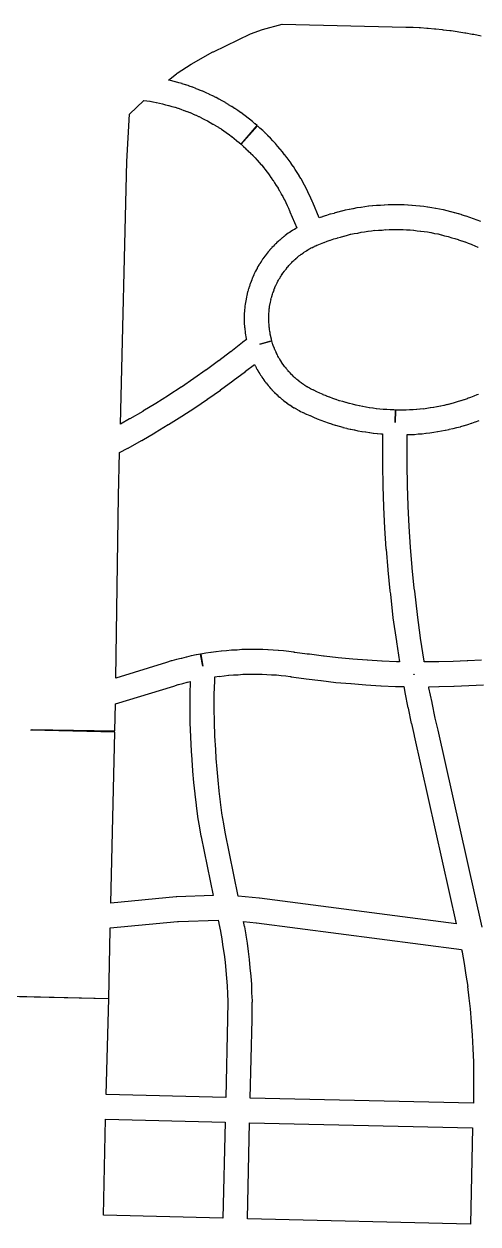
# Model space of a CAD drawing. Extents: x 0 to 1129, y 203 to 1017.
# Drawn here: x 339.4 to 360.2, y 654 to 709.1 of the extents above; entities that cross this region are included whole.
import ezdxf

# ---------------------------------------------------------------- set-up
doc = ezdxf.new("R2010")
doc.units = 0
doc.layers.get('0').update_dxf_attribs({"linetype": 'CONTINUOUS'})

msp = doc.modelspace()

# ---------------------------------------------------------------- linework, layer by layer
at = {"color": 1}
for points in [[(360.336298, 700.012237), (360.181054, 700.075748), (360.174055, 700.075748), (360.011766, 700.139237), (360.004766, 700.146236), (359.997767, 700.146236), (359.835478, 700.195636), (359.835478, 700.209634), (359.666145, 700.259012), (359.659146, 700.259012), (359.489812, 700.315457), (359.482813, 700.322456), (359.327591, 700.364789), (359.313593, 700.364789), (359.313593, 700.371788), (359.151326, 700.421188), (359.137102, 700.421188), (358.974836, 700.463522), (358.967837, 700.463522), (358.798503, 700.505855), (358.791504, 700.505855), (358.629215, 700.548188), (358.622216, 700.548188), (358.615217, 700.548188), (358.445884, 700.583477), (358.438885, 700.583477), (358.269551, 700.618744), (358.262552, 700.618744), (358.093219, 700.646966), (358.08622, 700.646966), (357.916886, 700.675188), (357.909887, 700.675188), (357.895663, 700.682187), (357.733397, 700.70341), (357.719399, 700.70341), (357.55711, 700.724634), (357.543111, 700.724634), (357.366711, 700.745857), (357.359712, 700.745857), (357.190379, 700.752856), (357.18338, 700.752856), (357.007002, 700.774079), (357.000003, 700.774079), (356.83067, 700.781078), (356.82367, 700.781078), (356.647293, 700.781078), (356.640294, 700.781078), (356.47096, 700.788077), (356.463961, 700.788077), (356.287561, 700.788077), (356.273563, 700.788077), (356.097163, 700.781078), (355.920762, 700.774079), (355.913763, 700.774079), (355.74443, 700.760081), (355.737431, 700.760081), (355.561031, 700.753082), (355.554032, 700.753082), (355.384698, 700.738858), (355.377699, 700.738858), (355.201322, 700.717634), (355.194322, 700.717634), (355.024989, 700.689412), (355.01799, 700.689412), (354.848657, 700.668189), (354.841658, 700.668189), (354.66528, 700.639967), (354.651056, 700.639967), (354.48879, 700.604678), (354.474791, 700.604678), (354.312502, 700.569389), (354.298504, 700.569389), (354.136215, 700.534122), (354.122217, 700.534122), (353.95995, 700.491789), (353.945726, 700.491789), (353.78346, 700.442411), (353.769462, 700.442411), (353.607172, 700.400055), (353.607172, 700.393056), (353.437839, 700.350723), (353.43084, 700.350723), (353.416842, 700.350723), (353.26162, 700.294279), (353.25462, 700.294279), (353.092331, 700.244901), (353.085332, 700.230677), (353.078333, 700.230677), (352.930155, 700.188366), (352.633844, 700.886855), (352.626845, 700.893854), (352.612847, 700.929121), (352.605848, 700.93612), (352.605848, 700.950344), (352.542337, 701.091455), (352.542337, 701.098454), (352.471781, 701.239565), (352.471781, 701.246564), (352.401226, 701.387675), (352.401226, 701.394674), (352.33067, 701.535785), (352.323671, 701.535785), (352.323671, 701.549784), (352.253093, 701.690895), (352.246094, 701.690895), (352.175538, 701.832006), (352.175538, 701.839005), (352.168539, 701.839005), (352.098006, 701.980116), (352.083782, 701.987115), (352.006182, 702.121159), (352.006182, 702.128159), (351.999183, 702.128159), (351.921583, 702.262203), (351.921583, 702.269202), (351.907585, 702.269202), (351.829963, 702.403246), (351.829963, 702.410245), (351.822964, 702.410245), (351.745341, 702.54429), (351.731343, 702.54429), (351.731343, 702.551289), (351.646676, 702.685333), (351.639677, 702.685333), (351.639677, 702.692332), (351.547944, 702.819332), (351.540945, 702.819332), (351.540945, 702.826331), (351.449234, 702.946287), (351.442234, 702.960285), (351.350501, 703.080218), (351.350501, 703.087217), (351.336503, 703.087217), (351.244769, 703.214217), (351.244769, 703.221217), (351.138947, 703.348239), (351.124723, 703.355238), (351.033012, 703.468127), (351.019014, 703.475126), (350.927281, 703.595082), (350.913282, 703.602081), (350.807438, 703.71497), (350.800439, 703.721969), (350.694594, 703.841902), (350.687595, 703.841902), (350.687595, 703.848901), (350.574706, 703.954723), (350.574706, 703.961722), (350.45475, 704.074611), (350.447751, 704.074611), (350.447751, 704.08861), (350.334862, 704.194454), (350.207885, 704.300276), (350.207885, 704.307275), (350.200886, 704.307275), (350.087997, 704.413097), (349.340108, 703.566431), (349.452997, 703.467653), (349.459996, 703.460654), (349.558796, 703.36892), (349.565795, 703.361921), (349.664573, 703.263166), (349.671572, 703.256167), (349.770327, 703.1715), (349.777327, 703.157502), (349.876104, 703.065791), (349.883103, 703.051567), (349.96777, 702.959856), (349.981994, 702.945858), (350.066661, 702.854124), (350.07366, 702.840126), (350.172438, 702.734282), (350.172438, 702.727282), (350.264171, 702.621438), (350.27117, 702.614439), (350.369948, 702.508594), (350.35595, 702.508594), (350.454728, 702.395705), (350.454728, 702.381707), (350.546461, 702.275885), (350.546461, 702.268886), (350.631128, 702.163064), (350.631128, 702.156065), (350.708728, 702.043176), (350.722726, 702.029178), (350.800348, 701.909244), (350.807347, 701.916244), (350.877903, 701.79631), (350.955503, 701.676355), (350.969727, 701.662356), (351.04026, 701.549468), (351.04026, 701.535469), (351.110838, 701.42258), (351.117837, 701.408582), (351.181326, 701.288649), (351.188325, 701.28165), (351.25888, 701.161694), (351.251881, 701.161694), (351.322414, 701.034717), (351.329413, 701.027718), (351.392925, 700.893673), (351.449369, 700.752562), (351.463367, 700.752562), (351.512767, 700.632607), (351.569212, 700.505607), (351.576211, 700.491608), (351.58321, 700.470385), (351.58321, 700.463386), (351.58321, 700.456387), (351.893655, 699.722609), (351.858366, 699.701386), (351.851366, 699.694387), (351.787878, 699.659121), (351.780879, 699.659121), (351.717367, 699.616787), (351.710368, 699.616787), (351.703369, 699.609788), (351.576346, 699.525121), (351.576346, 699.518122), (351.569347, 699.518122), (351.505859, 699.475789), (351.442347, 699.433456), (351.435348, 699.433456), (351.428349, 699.419457), (351.371905, 699.377124), (351.364906, 699.377124), (351.315505, 699.327724), (351.301507, 699.327724), (351.25213, 699.278346), (351.24513, 699.271347), (351.231132, 699.271347), (351.181732, 699.22197), (351.174733, 699.22197), (351.118289, 699.165525), (351.111289, 699.165525), (351.054845, 699.116148), (351.047846, 699.116148), (351.040847, 699.101924), (350.984402, 699.052546), (350.935025, 698.996102), (350.928026, 698.996102), (350.928026, 698.989102), (350.871581, 698.939725), (350.822204, 698.88328), (350.808205, 698.876281), (350.758805, 698.819837), (350.758805, 698.812838), (350.751806, 698.812838), (350.702406, 698.763438), (350.695407, 698.763438), (350.695407, 698.749439), (350.646007, 698.700039), (350.646007, 698.69304), (350.589562, 698.629529), (350.582563, 698.62253), (350.54023, 698.566085), (350.54023, 698.559086), (350.533231, 698.559086), (350.44152, 698.446197), (350.434521, 698.432199), (350.434521, 698.4252), (350.342787, 698.305267), (350.335788, 698.291268), (350.328789, 698.284269), (350.293522, 698.234892), (350.293522, 698.220894), (350.258233, 698.171493), (350.251234, 698.164494), (350.251234, 698.150496), (350.201857, 698.094052), (350.201857, 698.080053), (350.194857, 698.080053), (350.159591, 698.023609), (350.159591, 698.01661), (350.117258, 697.953098), (350.117258, 697.946099), (350.081969, 697.882611), (350.074969, 697.875612), (350.074969, 697.861388), (350.039703, 697.804943), (350.039703, 697.790945), (350.004414, 697.7345), (349.990416, 697.720276), (349.990416, 697.713277), (349.933971, 697.57921), (349.919973, 697.572211), (349.919973, 697.565212), (349.863529, 697.431145), (349.863529, 697.424146), (349.84953, 697.417147), (349.828307, 697.346592), (349.828307, 697.332593), (349.800085, 697.262038), (349.771863, 697.191482), (349.771863, 697.184483), (349.764864, 697.184483), (349.743641, 697.11395), (349.736641, 697.106951), (349.722643, 697.036396), (349.708645, 697.029396), (349.694647, 696.958818), (349.694647, 696.94482), (349.687648, 696.94482), (349.666425, 696.874242), (349.666425, 696.867243), (349.652426, 696.796687), (349.638428, 696.789688), (349.638428, 696.782689), (349.62443, 696.712134), (349.62443, 696.698135), (349.603207, 696.62758), (349.589209, 696.557024), (349.589209, 696.550025), (349.589209, 696.543026), (349.567985, 696.47247), (349.567985, 696.465471), (349.567985, 696.451247), (349.546762, 696.303092), (349.546762, 696.296093), (349.532764, 696.225515), (349.525765, 696.218516), (349.525765, 696.211516), (349.518766, 696.140938), (349.511767, 696.056272), (349.511767, 696.049273), (349.511767, 696.042273), (349.504768, 695.971695), (349.504768, 695.964696), (349.504768, 695.894141), (349.504768, 695.880142), (349.490544, 695.809587), (349.490544, 695.802588), (349.490544, 695.795589), (349.483545, 695.647433), (349.483545, 695.633209), (349.483545, 695.62621), (349.483545, 695.555655), (349.483545, 695.478055), (349.483545, 695.471056), (349.490544, 695.457057), (349.490544, 695.386502), (349.490544, 695.379503), (349.490544, 695.30897), (349.490544, 695.301971), (349.504768, 695.224371), (349.504768, 695.139704), (349.511767, 695.132705), (349.511767, 695.125706), (349.511767, 695.055173), (349.518766, 695.055173), (349.518766, 695.048174), (349.525765, 694.977618), (349.525765, 694.96362), (349.532764, 694.88602), (349.546762, 694.808398), (349.546762, 694.801399), (349.560986, 694.730821), (349.560986, 694.716822), (349.567985, 694.646244), (349.581984, 694.639245), (349.581984, 694.632246), (349.588983, 694.604024), (349.419649, 694.469957), (349.41265, 694.462958), (348.869361, 694.039625), (348.862362, 694.025401), (348.319096, 693.616201), (348.304872, 693.616201), (347.754561, 693.206956), (347.740337, 693.199957), (347.175892, 692.804846), (347.168893, 692.804846), (346.604449, 692.416779), (346.59745, 692.402781), (346.025938, 692.035892), (346.01194, 692.028893), (345.433385, 691.662004), (345.426386, 691.655005), (344.833719, 691.30225), (344.82672, 691.29525), (344.234053, 690.949517), (344.227054, 690.949517), (343.803721, 690.716695), (344.092987, 702.774628), (344.219987, 704.954806), (344.876165, 705.582762), (345.010209, 705.55454), (345.017209, 705.55454), (345.15832, 705.540316), (345.165319, 705.540316), (345.299386, 705.512093), (345.306385, 705.512093), (345.447496, 705.483871), (345.454495, 705.483871), (345.595606, 705.448605), (345.595606, 705.455604), (345.729673, 705.420337), (345.736672, 705.420337), (345.877783, 705.385071), (345.892007, 705.385071), (346.01194, 705.349782), (346.033163, 705.342783), (346.160141, 705.307516), (346.174365, 705.307516), (346.301342, 705.265183), (346.315566, 705.265183), (346.435499, 705.229894), (346.435499, 705.222895), (346.456722, 705.222895), (346.576656, 705.173494), (346.583655, 705.173494), (346.717722, 705.124117), (346.724721, 705.124117), (346.858788, 705.067672), (346.865787, 705.067672), (346.992809, 705.018295), (346.999808, 705.018295), (347.126808, 704.96185), (347.140807, 704.954851), (347.267807, 704.905474), (347.274806, 704.905474), (347.394739, 704.841962), (347.415962, 704.834963), (347.528851, 704.778519), (347.53585, 704.77152), (347.66285, 704.708031), (347.669849, 704.708031), (347.796826, 704.64452), (347.803826, 704.637521), (347.916714, 704.566988), (347.923714, 704.566988), (348.050691, 704.496409), (348.05769, 704.496409), (348.170579, 704.425876), (348.177578, 704.418877), (348.304556, 704.348322), (348.311555, 704.341323), (348.424444, 704.270745), (348.438442, 704.256746), (348.551331, 704.179124), (348.66422, 704.101502), (348.671219, 704.094502), (348.791174, 704.009836), (348.904063, 703.925169), (348.911062, 703.91817), (349.023951, 703.826436), (349.023951, 703.833436), (349.129773, 703.741702), (349.150996, 703.727704), (349.249797, 703.650081), (349.256796, 703.643082), (349.341463, 703.572527), (350.07524, 704.42626), (349.990574, 704.50386), (349.976575, 704.50386), (349.863687, 704.609682), (349.856687, 704.609682), (349.849688, 704.623906), (349.722688, 704.715617), (349.602733, 704.814395), (349.588734, 704.821394), (349.461712, 704.920149), (349.327668, 705.01895), (349.320668, 705.01895), (349.193691, 705.117705), (349.186692, 705.117705), (349.052648, 705.202371), (349.045649, 705.202371), (349.045649, 705.20937), (348.911604, 705.294037), (348.904605, 705.301036), (348.770561, 705.378636), (348.763562, 705.385635), (348.622451, 705.470302), (348.622451, 705.477301), (348.48134, 705.554923), (348.47434, 705.554923), (348.340296, 705.632523), (348.333297, 705.632523), (348.326298, 705.632523), (348.192231, 705.71719), (348.185232, 705.71719), (348.044121, 705.787745), (348.030123, 705.787745), (347.889012, 705.858301), (347.882012, 705.8653), (347.875013, 705.8653), (347.733902, 705.928789), (347.733902, 705.935788), (347.592791, 705.999299), (347.585792, 705.999299), (347.571568, 705.999299), (347.430457, 706.055744), (347.423458, 706.055744), (347.423458, 706.069742), (347.275302, 706.119142), (347.268303, 706.126141), (347.127192, 706.182586), (347.113194, 706.182586), (347.106195, 706.182586), (346.965084, 706.231986), (346.958085, 706.245984), (346.809907, 706.295384), (346.795908, 706.295384), (346.788909, 706.295384), (346.640731, 706.337718), (346.640731, 706.351716), (346.492576, 706.394049), (346.478578, 706.394049), (346.3304, 706.436382), (346.323401, 706.436382), (346.316402, 706.436382), (346.161157, 706.478716), (346.154158, 706.478716), (346.006002, 706.514005), (346.379935, 706.803271), (346.415202, 706.831494), (347.057269, 707.247783), (348.038002, 707.80516), (348.080313, 707.819158), (349.780713, 708.637603), (350.316935, 708.842203), (351.2326, 709.090445)], [(351.2326, 709.090445), (356.905266, 708.949334), (357.1734, 708.942335), (357.236889, 708.942335), (357.519111, 708.928337), (357.575556, 708.928337), (357.871889, 708.900115), (357.921266, 708.900115), (358.210556, 708.871892), (358.274067, 708.864893), (358.563333, 708.836671), (358.619778, 708.829672), (358.916111, 708.794406), (358.979622, 708.787406), (359.254778, 708.745073), (359.325333, 708.731075), (359.6146, 708.688742), (359.656956, 708.681742), (359.946222, 708.625298), (360.016778, 708.618299), (360.355444, 708.547743)], [(360.234247, 692.075877), (360.163714, 692.054654), (360.022603, 691.991143), (360.015604, 691.991143), (359.874493, 691.934698), (359.874493, 691.927699), (359.860494, 691.927699), (359.719383, 691.885366), (359.719383, 691.878367), (359.712384, 691.878367), (359.571273, 691.828989), (359.571273, 691.82199), (359.564274, 691.82199), (359.423163, 691.779679), (359.416164, 691.779679), (359.260964, 691.737323), (359.253965, 691.737323), (359.112854, 691.687946), (358.964676, 691.645612), (358.957677, 691.645612), (358.802455, 691.603279), (358.802455, 691.610278), (358.654277, 691.574989), (358.640278, 691.56799), (358.499167, 691.539768), (358.484943, 691.539768), (358.336788, 691.504501), (358.329789, 691.504501), (358.181611, 691.476279), (358.174612, 691.476279), (358.033501, 691.455056), (358.012278, 691.455056), (357.8641, 691.433833), (357.715944, 691.405611), (357.715944, 691.419609), (357.553655, 691.398386), (357.546656, 691.398386), (357.398501, 691.384388), (357.384277, 691.384388), (357.236121, 691.370164), (357.222123, 691.370164), (357.081012, 691.363164), (357.067014, 691.363164), (356.911791, 691.356165), (356.763614, 691.356165), (356.74239, 691.356165), (356.601279, 691.356165), (356.587281, 691.356165), (356.424992, 691.356165), (356.417993, 690.791721), (356.410994, 690.791721), (356.424992, 691.356165), (356.347392, 691.363164), (356.340393, 691.363164), (356.185193, 691.363164), (356.178194, 691.363164), (356.022972, 691.377163), (355.86775, 691.391161), (355.853752, 691.391161), (355.712641, 691.39816), (355.705641, 691.39816), (355.550397, 691.419383), (355.543398, 691.419383), (355.395242, 691.447605), (355.388243, 691.447605), (355.233021, 691.461604), (355.226022, 691.461604), (355.084911, 691.489826), (355.070687, 691.489826), (354.929575, 691.518048), (354.915577, 691.518048), (354.767399, 691.553337), (354.7604, 691.553337), (354.619289, 691.588604), (354.61229, 691.588604), (354.457068, 691.62387), (354.450069, 691.62387), (354.308958, 691.659159), (354.301958, 691.659159), (354.160847, 691.701492), (354.153848, 691.701492), (354.00567, 691.743826), (353.991672, 691.743826), (353.850561, 691.786159), (353.843562, 691.786159), (353.702451, 691.842604), (353.695452, 691.842604), (353.55434, 691.892004), (353.547341, 691.892004), (353.40623, 691.948448), (353.392232, 691.948448), (353.265209, 691.997826), (353.265209, 692.004825), (353.11001, 692.061269), (353.103011, 692.068268), (352.9619, 692.131757), (352.9549, 692.131757), (352.820856, 692.195268), (352.813857, 692.195268), (352.672746, 692.265824), (352.651523, 692.272823), (352.644524, 692.279822), (352.595146, 692.301045), (352.581148, 692.308044), (352.531748, 692.336267), (352.475303, 692.35749), (352.468304, 692.371714), (352.425971, 692.392937), (352.418972, 692.392937), (352.369594, 692.421159), (352.362595, 692.428158), (352.26384, 692.491647), (352.249616, 692.498646), (352.214349, 692.526868), (352.20735, 692.533867), (352.10855, 692.597379), (352.101551, 692.604378), (352.052151, 692.639644), (352.045151, 692.639644), (352.009885, 692.674933), (352.002886, 692.688932), (351.960553, 692.710155), (351.946554, 692.724153), (351.904221, 692.759442), (351.897222, 692.766441), (351.861933, 692.794663), (351.854934, 692.801662), (351.819667, 692.836929), (351.805669, 692.843928), (351.763336, 692.879217), (351.756337, 692.886216), (351.678714, 692.970883), (351.657491, 692.984881), (351.586958, 693.062481), (351.579959, 693.076705), (351.54467, 693.111971), (351.537671, 693.11897), (351.502404, 693.15426), (351.502404, 693.161259), (351.467115, 693.196525), (351.460116, 693.217748), (351.42485, 693.253015), (351.42485, 693.260014), (351.375449, 693.30237), (351.375449, 693.309369), (351.333139, 693.358769), (351.340138, 693.358769), (351.304871, 693.40108), (351.297872, 693.408079), (351.26965, 693.450412), (351.262651, 693.46441), (351.227384, 693.513788), (351.199162, 693.556144), (351.192163, 693.570142), (351.163941, 693.612498), (351.163941, 693.619497), (351.121585, 693.675942), (351.128584, 693.675942), (351.100362, 693.718275), (351.093363, 693.732273), (351.06514, 693.781673), (351.029874, 693.831051), (351.029874, 693.83805), (351.008651, 693.887428), (350.994653, 693.901426), (350.980429, 693.943759), (350.980429, 693.957758), (350.952206, 694.000091), (350.945207, 694.014089), (350.902874, 694.112867), (350.888876, 694.126865), (350.874878, 694.176265), (350.874878, 694.183264), (350.832544, 694.289109), (350.818546, 694.303107), (350.811547, 694.352507), (350.804548, 694.352507), (350.804548, 694.359506), (350.79055, 694.408907), (350.79055, 694.422905), (350.769326, 694.472282), (350.769326, 694.479282), (350.755102, 694.542793), (350.211836, 694.380504), (350.204837, 694.387503), (350.755148, 694.542748), (350.741149, 694.599192), (350.741149, 694.61319), (350.719926, 694.655546), (350.719926, 694.669545), (350.691704, 694.782433), (350.691704, 694.796657), (350.677706, 694.846035), (350.677706, 694.867258), (350.670707, 694.909614), (350.670707, 694.916613), (350.656708, 694.973058), (350.656708, 694.980057), (350.649709, 695.043568), (350.649709, 695.050567), (350.64271, 695.099945), (350.64271, 695.113943), (350.635711, 695.163343), (350.635711, 695.170342), (350.628712, 695.226787), (350.628712, 695.240785), (350.628712, 695.290162), (350.628712, 695.297162), (350.614488, 695.360673), (350.614488, 695.367672), (350.614488, 695.417072), (350.614488, 695.43107), (350.607489, 695.473426), (350.607489, 695.501649), (350.607489, 695.551026), (350.607489, 695.607471), (350.607489, 695.621469), (350.614488, 695.734358), (350.614488, 695.755581), (350.614488, 695.797892), (350.614488, 695.804891), (350.628712, 695.868402), (350.628712, 695.875401), (350.635711, 695.93889), (350.628712, 695.93889), (350.635711, 695.995334), (350.635711, 696.002333), (350.64271, 696.051711), (350.64271, 696.072934), (350.649709, 696.115267), (350.649709, 696.122266), (350.677932, 696.249244), (350.677932, 696.263468), (350.684931, 696.298734), (350.684931, 696.319958), (350.706154, 696.369335), (350.720152, 696.439891), (350.713153, 696.439891), (350.727151, 696.496335), (350.727151, 696.503334), (350.748374, 696.559779), (350.748374, 696.566778), (350.762372, 696.616155), (350.762372, 696.630379), (350.783596, 696.679757), (350.783596, 696.686756), (350.79782, 696.743201), (350.811818, 696.7502), (350.818817, 696.792533), (350.825816, 696.792533), (350.854038, 696.863089), (350.847039, 696.863089), (350.861037, 696.919533), (350.868036, 696.919533), (350.88926, 696.968933), (350.896259, 696.990156), (350.938615, 697.095978), (350.952613, 697.102977), (350.994969, 697.208799), (351.001968, 697.208799), (351.03019, 697.272311), (351.058412, 697.321688), (351.065411, 697.328687), (351.093634, 697.378065), (351.093634, 697.385064), (351.128923, 697.434442), (351.150146, 697.490886), (351.16437, 697.497885), (351.185593, 697.533174), (351.199591, 697.554398), (351.220814, 697.596731), (351.234812, 697.60373), (351.249036, 697.639019), (351.256036, 697.639019), (351.326591, 697.744841), (351.347814, 697.766064), (351.418392, 697.850731), (351.418392, 697.85773), (351.453659, 697.90713), (351.460658, 697.914129), (351.495947, 697.949418), (351.495947, 697.956417), (351.531236, 697.991684), (351.538235, 697.998683), (351.573502, 698.048083), (351.587726, 698.055082), (351.622992, 698.090371), (351.629991, 698.09737), (351.66528, 698.139681), (351.672279, 698.139681), (351.707546, 698.189081), (351.714545, 698.196081), (351.763945, 698.23137), (351.806279, 698.266659), (351.806279, 698.273658), (351.813278, 698.280657), (351.848544, 698.308879), (351.855543, 698.315878), (351.904943, 698.351167), (351.911943, 698.365166), (351.947232, 698.386389), (351.947232, 698.400387), (351.954231, 698.407386), (351.996542, 698.435608), (352.052986, 698.477919), (352.059985, 698.477919), (352.095274, 698.513208), (352.109272, 698.520207), (352.158673, 698.555474), (352.201006, 698.583696), (352.208005, 698.590695), (352.30676, 698.654206), (352.320984, 698.661205), (352.370362, 698.696472), (352.370362, 698.689473), (352.419739, 698.724739), (352.426738, 698.731738), (352.476116, 698.759961), (352.483115, 698.759961), (352.525449, 698.788183), (352.532448, 698.795182), (352.588892, 698.823404), (352.588892, 698.809406), (352.638292, 698.844672), (352.65229, 698.844672), (352.708735, 698.872895), (352.708735, 698.879894), (352.758113, 698.901117), (352.765112, 698.901117), (352.814489, 698.929339), (352.828713, 698.929339), (352.835712, 698.936338), (352.990935, 698.992783), (353.132046, 699.049227), (353.153269, 699.056226), (353.29438, 699.112671), (353.435491, 699.162048), (353.449715, 699.169047), (353.590826, 699.218425), (353.604824, 699.218425), (353.745935, 699.260758), (353.760159, 699.267757), (353.901271, 699.303046), (353.90827, 699.303046), (354.049381, 699.34538), (354.070604, 699.34538), (354.218759, 699.39478), (354.366915, 699.430046), (354.381139, 699.430046), (354.529294, 699.465313), (354.536293, 699.465313), (354.684471, 699.486536), (354.698469, 699.486536), (354.846625, 699.521802), (354.853624, 699.521802), (355.001802, 699.550025), (355.001802, 699.543026), (355.164068, 699.571248), (355.171067, 699.571248), (355.319223, 699.592471), (355.319223, 699.585472), (355.481512, 699.613694), (355.481512, 699.606695), (355.650845, 699.620919), (355.657844, 699.620919), (355.806, 699.627918), (355.812999, 699.627918), (355.968221, 699.649141), (355.968221, 699.642142), (356.13051, 699.649141), (356.144508, 699.649141), (356.284378, 699.657111)], [(356.284378, 699.657111), (356.298602, 699.657111), (356.446757, 699.657111), (356.460755, 699.657111), (356.608933, 699.650112), (356.615932, 699.650112), (356.778221, 699.650112), (356.78522, 699.650112), (356.933376, 699.643113), (356.940375, 699.643113), (357.095597, 699.629115), (357.102596, 699.629115), (357.250774, 699.615116), (357.271997, 699.615116), (357.420175, 699.593893), (357.427174, 699.593893), (357.57533, 699.579669), (357.589328, 699.579669), (357.737506, 699.558446), (357.744505, 699.558446), (357.89266, 699.537223), (357.89966, 699.537223), (358.054882, 699.509001), (358.061881, 699.509001), (358.210059, 699.473712), (358.217058, 699.473712), (358.372258, 699.44549), (358.379257, 699.44549), (358.527435, 699.410201), (358.534434, 699.410201), (358.675545, 699.36789), (358.696768, 699.36789), (358.844923, 699.325534), (358.844923, 699.332533), (359.007212, 699.276089), (359.155368, 699.233755), (359.296479, 699.191422), (359.310477, 699.184423), (359.451588, 699.135045), (359.465586, 699.135045), (359.606698, 699.085668), (359.620696, 699.078668), (359.761807, 699.022224), (359.902918, 698.972846), (359.924141, 698.958622), (360.065252, 698.902178), (360.206363, 698.838689), (360.213362, 698.83169)], [(349.955556, 693.455266), (349.962555, 693.448267), (349.990777, 693.384779), (349.997776, 693.37778), (349.997776, 693.37078), (350.033065, 693.307292), (350.033065, 693.300293), (350.068332, 693.236781), (350.068332, 693.229782), (350.08233, 693.229782), (350.117619, 693.166294), (350.117619, 693.159294), (350.124618, 693.152295), (350.159884, 693.088784), (350.159884, 693.081785), (350.20224, 693.018296), (350.237507, 692.954785), (350.244506, 692.947786), (350.25873, 692.940787), (350.293996, 692.877298), (350.300996, 692.870299), (350.336285, 692.813854), (350.343284, 692.806855), (350.37855, 692.743367), (350.385549, 692.743367), (350.385549, 692.736367), (350.43495, 692.672856), (350.441949, 692.672856), (350.441949, 692.665857), (350.484305, 692.609413), (350.491304, 692.602414), (350.540704, 692.553013), (350.540704, 692.546014), (350.583015, 692.48957), (350.590014, 692.482571), (350.597013, 692.475572), (350.64639, 692.419127), (350.64639, 692.412128), (350.695768, 692.355684), (350.702767, 692.348684), (350.752145, 692.299284), (350.759144, 692.299284), (350.759144, 692.285286), (350.864966, 692.179441), (350.871965, 692.172442), (350.878964, 692.165443), (350.984786, 692.066665), (350.984786, 692.059666), (350.991785, 692.059666), (351.04823, 692.003222), (351.111718, 691.953822), (351.111718, 691.946823), (351.118718, 691.946823), (351.182229, 691.890378), (351.231606, 691.848022), (351.238606, 691.841023), (351.29505, 691.791623), (351.302049, 691.791623), (351.309048, 691.784624), (351.365493, 691.74229), (351.372492, 691.74229), (351.372492, 691.735291), (351.436003, 691.685914), (351.443002, 691.678915), (351.56998, 691.601315), (351.56998, 691.594316), (351.576979, 691.594316), (351.64049, 691.544938), (351.647489, 691.544938), (351.647489, 691.537939), (351.767422, 691.467406), (351.781646, 691.460407), (351.788645, 691.460407), (351.852134, 691.425118), (351.852134, 691.418119), (351.859133, 691.418119), (351.922644, 691.382852), (351.929644, 691.382852), (351.936643, 691.368628), (352.000154, 691.333362), (352.07071, 691.298095), (352.141265, 691.262806), (352.148264, 691.262806), (352.176486, 691.248808), (352.183486, 691.248808), (352.183486, 691.241809), (352.331641, 691.171231), (352.345865, 691.171231), (352.501065, 691.100698), (352.508064, 691.100698), (352.663286, 691.03012), (352.670285, 691.03012), (352.82553, 690.959587), (352.839528, 690.959587), (352.994773, 690.896075), (353.001772, 690.896075), (353.164061, 690.832564), (353.17106, 690.832564), (353.333349, 690.769075), (353.340348, 690.769075), (353.49557, 690.719675), (353.509569, 690.719675), (353.509569, 690.712676), (353.664791, 690.663276), (353.67179, 690.663276), (353.841123, 690.613898), (354.010457, 690.571565), (354.017456, 690.564566), (354.186789, 690.529277), (354.193788, 690.515279), (354.349033, 690.480012), (354.363031, 690.480012), (354.37003, 690.480012), (354.525253, 690.444723), (354.539251, 690.444723), (354.701517, 690.409434), (354.715741, 690.409434), (354.878008, 690.374167), (354.892006, 690.374167), (355.054295, 690.352944), (355.068293, 690.352944), (355.230582, 690.324722), (355.244581, 690.324722), (355.399803, 690.2965), (355.406802, 690.2965), (355.421026, 690.2965), (355.583292, 690.282502), (355.597291, 690.282502), (355.75958, 690.261279), (355.773578, 690.261279), (355.837089, 690.261279), (355.837089, 689.802679), (355.837089, 688.836056), (355.837089, 688.829057), (355.844088, 687.876569), (355.844088, 687.869569), (355.879355, 686.910014), (355.879355, 686.896016), (355.921688, 685.93646), (355.921688, 685.929461), (355.985199, 684.976972), (355.992199, 684.969973), (356.076865, 684.017484), (356.076865, 684.00326), (356.168576, 683.050772), (356.168576, 683.043773), (356.189799, 682.909728), (356.189799, 682.902729), (356.309732, 681.816196), (356.309732, 681.809197), (356.464977, 680.722642), (356.464977, 680.715642), (356.606088, 679.798398), (356.479066, 679.798398), (356.465068, 679.798398), (355.80889, 679.82662), (355.80189, 679.82662), (355.145735, 679.868976), (355.131737, 679.868976), (354.475559, 679.911287), (354.46856, 679.911287), (353.798271, 679.981865), (353.798271, 679.974866), (353.14916, 680.052465), (353.127937, 680.052465), (352.478825, 680.144199), (352.464827, 680.144199), (352.373116, 680.151198), (351.808672, 680.228798), (351.787449, 680.228798), (351.78045, 680.228798), (351.77345, 680.242796), (351.752227, 680.242796), (351.533494, 680.264019), (351.526495, 680.264019), (351.29365, 680.292241), (351.286651, 680.292241), (351.053829, 680.313465), (351.04683, 680.320464), (350.821052, 680.327463), (350.806828, 680.334462), (350.58105, 680.341461), (350.574051, 680.341461), (350.341229, 680.355459), (350.33423, 680.355459), (350.101385, 680.362458), (350.094386, 680.362458), (350.087387, 680.362458), (349.854543, 680.362458), (349.628765, 680.355459), (349.621766, 680.355459), (349.614767, 680.355459), (349.381945, 680.355459), (349.156167, 680.334236), (349.141943, 680.334236), (348.916165, 680.327237), (348.909166, 680.327237), (348.676344, 680.299015), (348.669345, 680.299015), (348.4365, 680.285017), (348.429501, 680.285017), (348.203723, 680.256794), (348.189725, 680.249795), (347.963947, 680.221573), (347.956948, 680.221573), (347.724126, 680.186306), (347.717127, 680.186306), (347.498393, 680.143973), (347.590104, 679.59364), (347.583105, 679.59364), (347.484327, 680.143973), (347.293839, 680.108684), (347.28684, 680.108684), (347.061062, 680.066373), (347.054063, 680.066373), (346.835352, 680.009929), (346.828353, 680.009929), (346.602575, 679.953484), (346.595576, 679.953484), (346.376842, 679.89704), (346.158131, 679.833529), (346.144133, 679.833529), (346.137134, 679.833529), (345.925445, 679.762973), (343.590067, 679.043306), (343.717067, 687.425306), (343.766467, 689.407929), (344.147445, 689.612529), (344.154444, 689.612529), (344.768266, 689.95824), (344.768266, 689.965239), (344.78249, 689.965239), (345.389245, 690.318017), (345.396244, 690.318017), (345.396244, 690.332015), (346.003022, 690.691837), (346.01702, 690.698836), (346.616754, 691.072792), (346.616754, 691.079791), (346.623753, 691.079791), (347.21642, 691.467858), (347.223419, 691.467858), (347.801997, 691.862969), (347.801997, 691.869968), (347.815995, 691.869968), (348.394573, 692.27919), (348.394573, 692.286189), (348.966062, 692.702456), (348.98006, 692.702456), (348.98006, 692.709455), (349.544505, 693.132788), (349.551504, 693.132788), (349.551504, 693.139787), (349.955556, 693.455266)], [(360.379828, 679.870963), (359.737784, 679.835674), (359.716561, 679.835674), (359.074494, 679.807451), (359.067495, 679.807451), (358.41134, 679.793453), (358.404341, 679.793453), (357.748163, 679.786454), (357.741164, 679.821721), (357.748163, 679.821721), (357.578829, 680.887121), (357.578829, 680.89412), (357.430674, 681.952453), (357.430674, 681.973676), (357.310741, 683.032032), (357.310741, 683.039031), (357.289518, 683.173098), (357.19074, 684.111476), (357.19074, 684.125474), (357.11314, 685.056807), (357.11314, 685.063806), (357.049629, 686.002184), (357.049629, 686.009183), (357.007295, 686.947583), (357.007295, 686.954582), (356.972029, 687.900004), (356.972029, 687.907003), (356.96503, 688.838337), (356.96503, 688.845336), (356.96503, 689.790758), (356.96503, 689.797757), (356.96503, 690.228157), (357.113208, 690.235156), (357.120207, 690.235156), (357.28954, 690.242155), (357.296539, 690.242155), (357.303538, 690.242155), (357.472872, 690.263378), (357.479871, 690.263378), (357.649204, 690.270377), (357.656203, 690.270377), (357.825537, 690.291601), (357.832536, 690.291601), (358.001869, 690.312824), (358.008868, 690.312824), (358.178202, 690.341046), (358.185201, 690.341046), (358.354534, 690.369268), (358.361533, 690.369268), (358.368532, 690.369268), (358.537866, 690.39749), (358.537866, 690.404489), (358.707199, 690.432712), (358.714198, 690.432712), (358.721197, 690.432712), (358.883464, 690.467978), (358.890463, 690.474977), (359.059796, 690.510266), (359.066795, 690.510266), (359.236129, 690.552577), (359.243128, 690.552577), (359.398372, 690.594933), (359.412371, 690.594933), (359.41937, 690.608931), (359.574592, 690.651287), (359.58859, 690.651287), (359.743812, 690.700665), (359.750812, 690.700665), (359.913101, 690.757109), (359.9201, 690.757109), (359.927099, 690.757109), (360.089365, 690.82062), (360.096364, 690.82062), (360.258631, 690.877065)], [(349.863845, 679.232079), (349.870844, 679.232079), (350.08251, 679.232079), (350.08951, 679.232079), (350.301154, 679.22508), (350.308153, 679.22508), (350.519819, 679.218081), (350.731486, 679.203857), (350.738485, 679.203857), (350.950129, 679.189859), (350.964353, 679.189859), (351.175997, 679.168636), (351.182996, 679.168636), (351.394663, 679.147413), (351.401662, 679.147413), (351.599218, 679.11919), (351.613442, 679.11919), (351.620441, 679.11919), (351.634439, 679.112191), (351.641438, 679.112191), (352.219971, 679.027525), (352.325816, 679.020526), (352.996105, 678.935859), (353.010103, 678.935859), (353.687436, 678.851192), (353.694436, 678.851192), (354.371769, 678.794748), (354.385767, 678.794748), (355.0631, 678.738303), (355.0701, 678.738303), (355.747433, 678.695947), (355.761657, 678.695947), (356.431923, 678.667725), (356.438922, 678.667725), (356.445922, 678.667725), (356.805766, 678.667725), (356.855144, 678.399637), (356.855144, 678.392638), (356.996255, 677.680015), (357.003254, 677.680015), (357.003254, 677.673016), (357.151409, 676.96746), (357.151409, 676.960461), (357.158409, 676.960461), (357.285431, 676.403061), (357.285431, 676.396062), (359.204542, 667.767106), (350.18752, 668.931262), (350.173521, 668.931262), (350.166522, 668.931262), (349.214034, 669.030062), (348.6143, 671.972217), (348.543745, 672.353217), (348.466122, 672.847106), (348.466122, 672.854105), (348.395589, 673.348017), (348.395589, 673.362015), (348.332078, 673.855927), (348.332078, 673.862926), (348.2827, 674.356815), (348.2827, 674.363814), (348.240344, 674.85768), (348.240344, 674.864679), (348.190967, 675.358568), (348.190967, 675.372566), (348.176969, 675.746522), (348.176969, 675.76052), (348.141702, 676.381409), (348.141702, 676.395633), (348.120479, 677.016522), (348.120479, 677.03052), (348.11348, 677.651409), (348.11348, 677.665633), (348.11348, 678.286522), (348.11348, 678.30052), (348.134703, 678.921409), (348.134703, 678.935633), (348.141702, 679.0979), (348.332191, 679.133189), (348.332191, 679.12619), (348.557969, 679.154412), (348.564968, 679.154412), (348.769567, 679.182634), (348.776567, 679.182634), (348.988256, 679.196632), (348.995255, 679.196632), (349.206922, 679.203631), (349.213921, 679.203631), (349.425565, 679.224854), (349.439789, 679.224854), (349.637344, 679.224854), (349.658567, 679.224854), (349.863845, 679.232079)], [(357.272155, 679.22508), (357.279154, 679.22508), (357.279154, 679.218081), (357.272155, 679.218081), (357.272155, 679.22508)], [(346.999266, 678.886459), (346.985268, 678.307903), (346.985268, 678.300904), (346.985268, 677.651793), (346.985268, 677.644794), (346.992267, 677.002727), (346.992267, 676.995728), (347.01349, 676.346617), (347.01349, 676.339618), (347.048757, 675.697551), (347.048757, 675.690552), (347.076979, 675.302485), (347.076979, 675.288487), (347.112246, 674.780487), (347.112246, 674.773487), (347.154602, 674.251399), (347.154602, 674.2444), (347.21809, 673.729333), (347.21809, 673.722334), (347.274535, 673.20729), (347.274535, 673.20029), (347.34509, 672.69229), (347.34509, 672.678292), (347.436824, 672.170292), (347.436824, 672.163293), (347.500313, 671.782271), (347.507312, 671.775271), (347.507312, 671.761273), (348.057668, 669.059007), (346.392556, 669.002562), (346.378332, 669.002562), (346.357109, 668.995563), (343.365554, 668.713341), (343.556042, 676.566186), (339.689598, 676.657897), (339.753109, 676.67912), (343.556042, 676.622675), (343.577266, 677.857386), (346.251332, 678.682897), (346.455932, 678.746386), (346.462931, 678.746386), (346.667554, 678.802831), (346.872176, 678.852231), (346.886174, 678.85923), (346.999266, 678.886459)], [(360.404845, 667.611252), (358.386978, 676.64943), (358.252911, 677.206807), (358.252911, 677.213807), (358.104756, 677.912295), (358.104756, 677.919294), (357.963645, 678.603672), (357.963645, 678.61767), (357.956646, 678.652959), (358.422313, 678.659958), (358.436311, 678.659958), (359.106577, 678.673957), (359.113576, 678.673957), (359.783843, 678.702179), (359.790842, 678.702179), (360.461108, 678.744512)], [(348.290444, 667.935266), (348.325711, 667.78711), (348.325711, 667.772886), (348.396289, 667.420131), (348.396289, 667.413132), (348.459778, 667.067398), (348.459778, 667.060399), (348.509178, 666.707622), (348.565622, 666.354844), (348.565622, 666.347845), (348.607933, 665.995044), (348.607933, 665.988045), (348.643222, 665.635267), (348.643222, 665.621269), (348.678511, 665.268491), (348.678511, 665.261492), (348.706734, 664.915781), (348.699734, 664.915781), (348.720958, 664.548892), (348.720958, 664.541893), (348.735182, 664.19616), (348.735182, 664.174937), (348.728182, 664.174937), (348.721183, 663.398803), (348.721183, 663.391804), (348.643583, 659.779359), (343.154361, 659.913426), (343.26725, 664.316093), (335.738961, 664.499515), (343.26725, 664.330182), (343.337806, 667.476982), (343.337806, 667.575737), (346.428139, 667.872093), (346.463406, 667.872093), (348.290444, 667.935266)], [(349.447556, 667.871777), (350.040222, 667.808266), (350.05422, 667.808266), (359.459287, 666.587643), (359.48051, 666.46771), (359.48051, 666.460711), (359.579288, 665.938577), (359.572289, 665.938577), (359.656956, 665.409422), (359.656956, 665.402423), (359.741622, 664.880334), (359.727398, 664.880334), (359.797977, 664.351156), (359.797977, 664.344157), (359.854421, 663.857313), (359.903799, 663.250535), (359.903799, 663.243536), (359.946132, 662.643802), (359.939133, 662.643802), (359.974399, 662.037024), (359.974399, 662.023026), (360.002622, 661.423293), (360.002622, 661.416294), (360.009621, 660.816583), (360.009621, 660.809583), (360.009621, 660.20985), (360.009621, 660.202851), (360.002622, 659.60314), (360.002622, 659.588916), (360.002622, 659.518383), (349.757955, 659.751205), (349.849666, 663.370694), (349.849666, 663.384918), (349.856665, 664.168073), (349.863664, 664.168073), (349.863664, 664.196295), (349.863664, 664.203294), (349.863664, 664.224518), (349.842441, 664.591406), (349.842441, 664.598406), (349.828443, 664.972339), (349.828443, 664.979338), (349.80022, 665.353294), (349.80022, 665.360293), (349.764931, 665.74127), (349.764931, 665.748269), (349.729665, 666.108091), (349.729665, 666.11509), (349.687332, 666.489046), (349.687332, 666.496045), (349.687332, 666.503044), (349.630887, 666.862889), (349.630887, 666.876887), (349.567376, 667.243776), (349.567376, 667.250775), (349.510931, 667.624708), (349.496933, 667.631707), (349.447556, 667.871777)], [(343.125778, 658.78447), (348.615, 658.650403), (348.502111, 654.247736), (348.502111, 654.240737), (343.027, 654.374781), (343.027, 654.38178), (343.125778, 658.78447)], [(349.729778, 658.622181), (359.960333, 658.389359), (359.861556, 653.972558), (349.631, 654.21247), (349.631, 654.219469), (349.729778, 658.622181)]]:
    msp.add_lwpolyline(points, dxfattribs=at)

doc.saveas('drawing.dxf')
